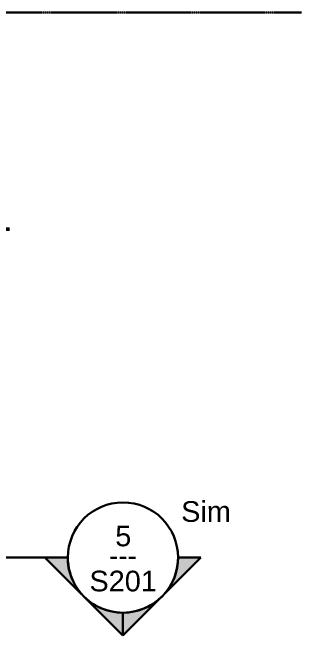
# Model space of a CAD drawing. Header units: inches. Extents: x -4126 to 627, y 9773 to 12338.
# Drawn here: x -1940.1 to -1814.2, y 10916 to 11187.2 of the extents above; entities that cross this region are included whole.
import ezdxf

# ---------------------------------------------------------------- set-up
doc = ezdxf.new("R2010")
doc.units = ezdxf.units.IN
doc.header["$MEASUREMENT"] = 0
doc.linetypes.add('Grid Line 1_2_', pattern=[0.875, 0.5, -0.125, 0.125, -0.125])
for name, color, linetype, lineweight in [('G-ANNO-DIMS', 111, 'Continuous', 9), ('G-ANNO-SYMB', 111, 'Continuous', 30), ('S-GRID', 1, 'Continuous', 9)]:
    doc.layers.add(name, color=color, linetype=linetype, lineweight=lineweight)
doc.styles.add('Arial_1', font='arial.ttf', dxfattribs={"height": 9})
doc.styles.add('Arial_B', font='arialbd.ttf', dxfattribs={"height": 9.285714})
doc.styles.add('Century Gothic', font='', dxfattribs={"height": 9})
doc.styles.get('Century Gothic').set_extended_font_data('Century Gothic')

# ---------------------------------------------------------------- blocks, each defined once
blk = doc.blocks.new('Section - Section Head - Filled-1738293-FRAMING PLAN - 1ST FLOOR')
at = {"layer": 'G-ANNO-SYMB', "lineweight": 9}
h = blk.add_hatch(color=256, dxfattribs=at)
edge = h.paths.add_edge_path(flags=0)
edge.add_line((-0.4268, 0.1768), (-0.25, 0.3536))
edge.add_line((-0.25, 0.3536), (-0.25, 0.25))
edge.add_arc((-0.25, 0), 0.25, 90, 135)
h = blk.add_hatch(color=256, dxfattribs=at)
edge = h.paths.add_edge_path(flags=0)
edge.add_arc((-0.25, 0), 0.25, 45, 90)
edge.add_line((-0.25, 0.25), (-0.25, 0.3536))
edge.add_line((-0.25, 0.3536), (-0.0732, 0.1768))
h = blk.add_hatch(color=256, dxfattribs=at)
edge = h.paths.add_edge_path(flags=0)
edge.add_arc((-0.25, 0), 0.2503, 137.9216, 180)
edge.add_line((-0.5003, 0), (-0.6036, 0))
edge.add_line((-0.6036, 0), (-0.4358, 0.1678))
h = blk.add_hatch(color=256, dxfattribs=at)
edge = h.paths.add_edge_path(flags=0)
edge.add_line((-0.0642, 0.1678), (0.1036, 0))
edge.add_line((0.1036, 0), (0.0003, 0))
edge.add_arc((-0.25, 0), 0.2503, 0, 42.0784)
at = {"layer": 'G-ANNO-SYMB'}
for p, q in [((-0.25, 0.3536), (-0.4268, 0.1768)), ((-0.25, 0.25), (-0.25, 0.3536)), ((-0.0732, 0.1768), (-0.25, 0.3536)), ((-0.25, 0.3536), (-0.25, 0.25)), ((-0.4358, 0.1678), (-0.6036, 0)), ((0.1036, 0), (-0.0642, 0.1678)), ((-0.6036, 0), (-0.5003, 0)), ((0.0003, 0), (0.1036, 0))]:
    blk.add_line(p, q, dxfattribs=at)
for centre, radius, start, end in [((-0.2503, 0), 0.25, 360, 180), ((-0.25, 0), 0.25, 90, 135), ((-0.25, 0), 0.25, 45, 90), ((-0.25, 0), 0.2503, 137.9216, 180), ((-0.25, 0), 0.2503, 0, 42.0784), ((-0.2503, 0), 0.25, 180, 360)]:
    blk.add_arc(centre, radius, start, end, dxfattribs=at)

msp = doc.modelspace()

# ---------------------------------------------------------------- linework, layer by layer
at = {"layer": 'G-ANNO-SYMB'}
msp.add_line((-1916.016, 10949.964), (-1984.942, 10949.964), dxfattribs=at)
at = {"layer": 'S-GRID', "linetype": 'Grid Line 1_2_', "lineweight": 30}
msp.add_line((-1814.206, 11187.189), (-4076.95, 11187.189), dxfattribs=at)

# ---------------------------------------------------------------- block references
at = {"layer": 'G-ANNO-SYMB', "xscale": 95.99999999999994, "yscale": 95.99999999999994, "zscale": 95.99999999999994, "rotation": 180}
msp.add_blockref('Section - Section Head - Filled-1738293-FRAMING PLAN - 1ST FLOOR', (-1916.016, 10949.964), dxfattribs=at)

# ---------------------------------------------------------------- texts
at = {"layer": 'G-ANNO-DIMS', "insert": (-2084.505, 11093.619), "char_height": 9.28571, "width": 166.49182, "attachment_point": 1, "line_spacing_factor": 0.941778, "style": 'Arial_B', "bg_fill": 3, "box_fill_scale": 1.25, "bg_fill_color": 256, "bg_fill_true_color": 13158600, "bg_fill_transparency": 0}
msp.add_mtext('-1\' - 9" - B.O. PRECAST', dxfattribs=at)
at = {"layer": 'G-ANNO-SYMB', "lineweight": 9, "char_height": 9, "attachment_point": 1}
for s, insert, width, style in [('Sim', (-1866.635, 10974.505), 26.664, 'Arial_1'), ('5', (-1895.337, 10963.873), 8.484, 'Arial_1'), ('---', (-1897.988, 10955.366), 15.453, 'Century Gothic'), ('S201', (-1906.581, 10944.237), 35.754, 'Arial_1')]:
    msp.add_mtext(s, dxfattribs=dict(at, insert=insert, width=width, style=style))

doc.saveas('drawing.dxf')
